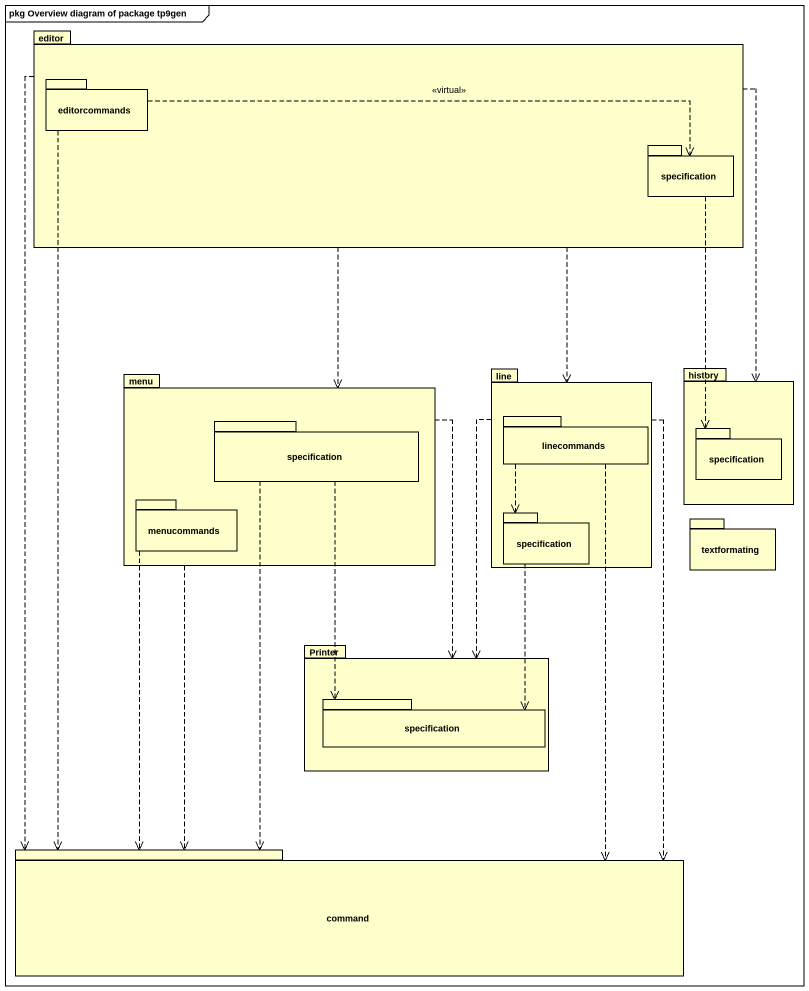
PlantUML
@startuml
mainframe pkg Overview diagram of package tp9gen
package editor #FFFFCC {
  package editorcommands #FFFFCC {
  }
  package specification #FFFFCC {
  }
}
package menu #FFFFCC {
  package "specification" as specification_2 #FFFFCC {
  }
  package menucommands #FFFFCC {
  }
}
package line #FFFFCC {
  package linecommands #FFFFCC {
  }
  package "specification" as specification_4 #FFFFCC {
  }
}
package history #FFFFCC {
  package "specification" as specification_3 #FFFFCC {
  }
}
package textformating #FFFFCC {
}
package Printer #FFFFCC {
  package "specification" as specification_5 #FFFFCC {
  }
}
package command #FFFFCC {
}
editor ..> menu
editor ..> line
editor ..> history
editor ..> command
editorcommands .right.> specification : <<virtual>>
editorcommands ..> command
specification ..> specification_3
menu ..> Printer
menu ..> command
line ..> Printer
line ..> command
specification_2 ..> specification_5
specification_2 ..> command
linecommands ..> specification_4
linecommands ..> command
menucommands ..> command
specification_4 ..> specification_5
@enduml
